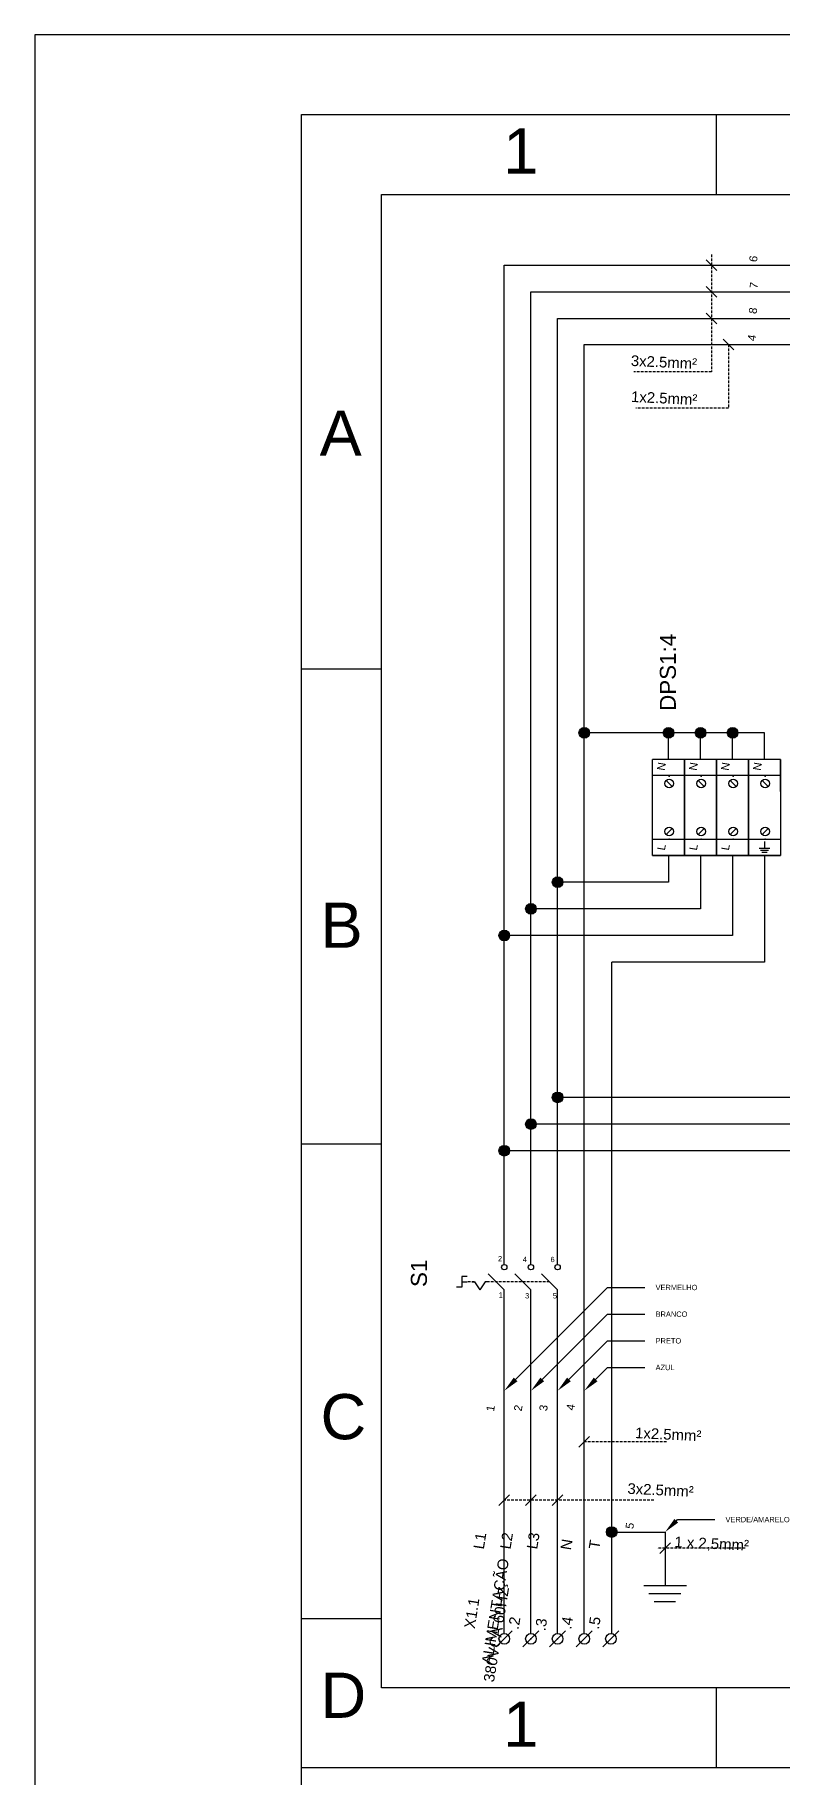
# Model space of a CAD drawing. Header units: millimetres. Extents: x 100 to 940, y 59 to 694.
# Drawn here: x 100 to 240.1, y 367.3 to 693.9 of the extents above; entities that cross this region are included whole.
import ezdxf
from ezdxf import colors
from ezdxf.entities.mleader import LeaderData, LeaderLine
from ezdxf.enums import TextEntityAlignment as Align
from ezdxf.math import Vec2, Vec3

# ---------------------------------------------------------------- set-up
doc = ezdxf.new("R2010")
doc.units = ezdxf.units.MM
doc.linetypes.add('DASHED', pattern=[0.75, 0.5, -0.25])
doc.styles.add('Notes', font='arial.ttf', dxfattribs={"height": 3})

msp = doc.modelspace()

# ---------------------------------------------------------------- hatches: boundary and pattern name
for points in [[(204.02, 563.09, 1), (202.02, 563.09, 1)], [(219.82, 563.09, 1), (217.82, 563.09, 1)], [(225.82, 563.09, 1), (223.82, 563.09, 1)], [(231.82, 563.09, 1), (229.82, 563.09, 1)], [(199.02, 535.09, 1), (197.02, 535.09, 1)], [(194.02, 530.09, 1), (192.02, 530.09, 1)], [(189.02, 525.09, 1), (187.02, 525.09, 1)], [(199.02, 494.75, 1), (197.02, 494.75, 1)], [(194.02, 489.75, 1), (192.02, 489.75, 1)], [(189.02, 484.76, 1), (187.02, 484.76, 1)], [(209.16, 413.27, 1), (207.16, 413.27, 1)]]:
    msp.add_hatch(color=256).paths.add_polyline_path(points)

# ---------------------------------------------------------------- linework, layer by layer
for p, q in [((227.78, 664), (227.78, 679)), ((188.02, 466.66), (188.02, 650.79)), ((188.02, 650.79), (376.47, 650.79)), ((225.85, 651.79), (227.85, 649.79)), ((225.85, 646.79), (227.85, 644.79)), ((193.02, 466.91), (193.02, 645.79)), ((193.02, 645.79), (381.47, 645.79)), ((198.02, 466.91), (198.02, 640.79)), ((198.02, 640.79), (484.62, 640.79)), ((225.85, 641.79), (227.85, 639.79)), ((203.02, 394.26), (203.02, 635.89)), ((203.02, 635.89), (484.62, 635.89)), ((229.08, 636.89), (231.08, 634.89)), ((165, 575), (150, 575)), ((236.82, 563.09), (203.02, 563.09)), ((218.82, 558.09), (218.82, 563.09)), ((224.82, 558.09), (224.82, 563.09)), ((230.82, 558.09), (230.82, 563.09)), ((236.82, 558.09), (236.82, 563.09)), ((215.82, 540.09), (215.82, 558.09)), ((221.82, 558.09), (215.82, 558.09)), ((221.82, 558.09), (221.82, 540.09)), ((221.82, 552.09), (221.82, 558.09)), ((221.82, 540.09), (221.82, 558.09)), ((227.82, 558.09), (221.82, 558.09)), ((227.82, 558.09), (227.82, 540.09)), ((227.82, 552.09), (227.82, 558.09)), ((227.82, 540.09), (227.82, 558.09)), ((233.82, 558.09), (227.82, 558.09)), ((233.82, 558.09), (233.82, 540.09)), ((233.82, 552.09), (233.82, 558.09)), ((233.82, 540.09), (233.82, 558.09)), ((239.82, 558.09), (233.82, 558.09)), ((239.82, 558.09), (239.82, 540.09)), ((239.82, 552.09), (239.82, 558.09)), ((221.82, 555.09), (215.82, 555.09)), ((219.5, 553.02), (218.35, 554.17)), ((227.82, 555.09), (221.82, 555.09)), ((225.5, 553.02), (224.35, 554.17)), ((233.82, 555.09), (227.82, 555.09)), ((231.5, 553.02), (230.35, 554.17)), ((239.82, 555.09), (233.82, 555.09)), ((237.5, 553.02), (236.35, 554.17)), ((221.82, 543.09), (215.82, 543.09)), ((219.5, 545.17), (218.35, 544.02)), ((227.82, 543.09), (221.82, 543.09)), ((225.5, 545.17), (224.35, 544.02)), ((233.82, 543.09), (227.82, 543.09)), ((231.5, 545.17), (230.35, 544.02)), ((239.82, 543.09), (233.82, 543.09)), ((237.5, 545.17), (236.35, 544.02)), ((236.82, 542.72), (236.82, 541.47)), ((215.82, 540.09), (221.82, 540.09)), ((221.82, 540.09), (215.82, 540.09)), ((218.82, 540.09), (218.82, 535.09)), ((221.82, 540.09), (227.82, 540.09)), ((227.82, 540.09), (221.82, 540.09)), ((224.82, 540.09), (224.82, 530.09)), ((227.82, 540.09), (233.82, 540.09)), ((233.82, 540.09), (227.82, 540.09)), ((230.82, 540.09), (230.82, 525.09)), ((233.82, 540.09), (239.82, 540.09)), ((239.82, 540.09), (233.82, 540.09)), ((235.82, 541.47), (237.82, 541.47)), ((236.06, 541.09), (237.56, 541.09)), ((236.31, 540.72), (237.31, 540.72)), ((236.82, 540.09), (236.82, 520.09)), ((218.82, 535.09), (198.02, 535.09)), ((224.82, 530.09), (193.02, 530.09)), ((230.82, 525.09), (188.02, 525.09)), ((236.82, 520.09), (208.16, 520.09)), ((277.02, 494.75), (198.02, 494.75)), ((271.39, 489.75), (193.02, 489.75)), ((165, 486), (150, 486)), ((265.77, 484.75), (188.02, 484.76)), ((188.02, 463.42), (188.02, 466.66)), ((193.02, 463.42), (193.02, 466.91)), ((198.02, 463.42), (198.02, 466.91)), ((181.05, 461.17), (180.05, 461.17)), ((180.05, 461.17), (180.05, 459.17)), ((188.02, 458.67), (185.02, 461.67)), ((193.02, 458.67), (190.02, 461.67)), ((198.02, 458.67), (195.02, 461.67)), ((180.05, 459.17), (179.05, 459.17)), ((180.05, 460.17), (181.05, 460.17)), ((181.94, 460.17), (182.44, 460.17)), ((182.44, 460.17), (183.44, 458.67)), ((184.44, 460.17), (183.44, 458.67)), ((184.94, 460.17), (184.44, 460.17)), ((188.02, 394.26), (188.02, 458.67)), ((188.02, 456.67), (188.02, 458.67)), ((193.02, 394.26), (193.02, 458.67)), ((193.02, 456.67), (193.02, 458.67)), ((198.02, 394.26), (198.02, 458.67)), ((198.02, 456.67), (198.02, 458.67)), ((204.02, 431.19), (202.02, 429.19)), ((189.02, 420.27), (187.02, 418.27)), ((194.02, 420.27), (192.02, 418.27)), ((199.02, 420.27), (197.02, 418.27)), ((208.16, 394.27), (208.16, 413.27)), ((208.16, 413.27), (218.16, 413.27)), ((218.16, 413.27), (218.16, 403.27)), ((219.16, 411.22), (217.16, 409.22)), ((214.16, 403.27), (222.16, 403.27)), ((215.11, 401.77), (221.11, 401.77)), ((216.12, 400.27), (220.12, 400.27)), ((165, 397), (150, 397)), ((186.52, 391.76), (189.52, 394.76)), ((191.52, 391.76), (194.52, 394.76)), ((196.52, 391.76), (199.52, 394.76)), ((201.52, 391.76), (204.52, 394.76)), ((206.52, 391.76), (209.52, 394.76)), ((730, 384.08), (165, 384.08)), ((227.78, 369.08), (227.78, 384.08)), ((745, 369.08), (150, 369.08))]:
    msp.add_line(p, q)
at = {"linetype": 'DASHED'}
for p, q in [((226.85, 652.78), (226.85, 630.79)), ((230.08, 635.89), (230.08, 623.93)), ((226.85, 630.79), (212.32, 630.79)), ((230.08, 623.93), (212.65, 623.93)), ((182.44, 460.17), (181.05, 460.17)), ((196.52, 460.17), (184.44, 460.17)), ((218.43, 430.19), (203.02, 430.19)), ((216.03, 419.27), (188.02, 419.27)), ((233.16, 410.22), (216.65, 410.22))]:
    msp.add_line(p, q, dxfattribs=at)
at = {"lineweight": 30}
msp.add_line((208.16, 413.27), (208.16, 520.09), dxfattribs=at)
for points in [[(100, 100), (940, 100), (940, 693.94), (100, 693.94)], [(150, 679), (925, 679), (925, 115), (150, 115)]]:
    msp.add_lwpolyline(points, close=True)
msp.add_lwpolyline([(165, 384.08), (165, 664), (730, 664), (730, 384.08)])
for centre, radius in [((203.02, 563.09), 1), ((218.82, 563.09), 1), ((224.82, 563.09), 1), ((230.82, 563.09), 1), ((218.92, 553.59), 0.817), ((224.92, 553.59), 0.817), ((230.92, 553.59), 0.817), ((236.92, 553.59), 0.817), ((218.92, 544.59), 0.817), ((224.92, 544.59), 0.817), ((230.92, 544.59), 0.817), ((236.92, 544.59), 0.817), ((198.02, 535.09), 1), ((193.02, 530.09), 1), ((188.02, 525.09), 1), ((198.02, 494.75), 1), ((193.02, 489.75), 1), ((188.02, 484.76), 1), ((188.02, 462.92), 0.5), ((193.02, 462.92), 0.5), ((198.02, 462.92), 0.5), ((208.16, 413.27), 1), ((188.02, 393.26), 1), ((193.02, 393.26), 1), ((198.02, 393.26), 1), ((203.02, 393.26), 1), ((208.02, 393.26), 1)]:
    msp.add_circle(centre, radius)
for p in [(218.92, 554.99), (224.92, 554.99), (230.92, 554.99), (236.92, 554.99), (218.92, 543.19), (224.92, 543.19), (230.92, 543.19), (236.92, 543.19), (193.02, 393.26), (198.02, 393.26)]:
    msp.add_point(p)

# ---------------------------------------------------------------- texts
at = {"style": 'Notes'}
for s, height, p in [('1', 8.48, (187.8, 667.93)), ('A', 8.48, (153.39, 615.03)), ('B', 8.48, (153.57, 522.79)), ('2', 1, (186.83, 464.01)), ('4', 1, (191.47, 463.87)), ('6', 1, (196.69, 463.87)), ('1', 1, (186.96, 457.2)), ('3', 1, (191.91, 457.06)), ('5', 1, (197.12, 457.06)), ('C', 8.48, (153.57, 430.66)), ('D', 8.48, (153.57, 378.44)), ('1', 8.48, (187.8, 373.01))]:
    msp.add_text(s, height=height, dxfattribs=at).set_placement(p)
for s, height, p in [('6', 1.5, (235.45, 651.84)), ('7', 1.5, (235.55, 646.87)), ('8', 1.5, (235.38, 642.12)), ('4', 1.5, (235.16, 637.04)), ('N', 1.5, (218.22, 556.68)), ('N', 1.5, (224.22, 556.68)), ('N', 1.5, (230.22, 556.68)), ('N', 1.5, (236.22, 556.68)), ('L', 1.5, (218.22, 541.55)), ('L', 1.5, (224.22, 541.55)), ('L', 1.5, (230.22, 541.55)), ('1', 1.5, (186.17, 436.35)), ('2', 1.5, (191.36, 436.4)), ('3', 1.5, (196.1, 436.43)), ('4', 1.5, (201.19, 436.57)), ('5', 1.5, (212.28, 414.34)), ('ALIMENTAÇÃO', 2, (187.32, 398.24)), ('380VCA 60HZ', 2, (187.5, 393.92)), ('X1.1', 2, (182.92, 397.91)), ('.2', 2, (190.87, 396.05)), ('.3', 2, (195.89, 395.78)), ('.4', 2, (200.74, 396.09)), ('.5', 2, (205.92, 396.09))]:
    msp.add_text(s, height=height, rotation=80.899, dxfattribs=at).set_placement(p, align=Align.CENTER)
for s, height, rotation, p in [('3x2.5mm²', 2, 357.2768, (211.71, 631.88)), ('1x2.5mm²', 2, 357.2768, (211.75, 625.13)), ('DPS1:4', 3, 90, (220.18, 567.21)), ('S1', 3, 90, (173.51, 459.21)), ('1x2.5mm²', 2, 357.2768, (212.51, 430.89)), ('3x2.5mm²', 2, 357.2768, (211.07, 420.45)), ('L1', 2, 80.899, (184.17, 409.94)), ('L2', 2, 80.899, (189.17, 409.94)), ('L3', 2, 80.899, (194.17, 409.94)), ('N', 2, 80.899, (200.5, 409.79)), ('T', 2, 80.899, (205.8, 409.94)), ('1 x 2,5mm²', 2, 357.2768, (219.88, 410.45))]:
    msp.add_text(s, height=height, rotation=rotation, dxfattribs=at).set_placement(p)

# ---------------------------------------------------------------- leaders
ml = msp.add_multileader_mtext('Standard')
ml.set_content('VERMELHO', color=256, style='Notes')
ml.set_leader_properties()
ml.build(insert=Vec2(0, 0))
ml.multileader.update_dxf_attribs({"dogleg_length": 7, "arrow_head_size": 3})
ctx = ml.context
ctx.base_point, ctx.char_height, ctx.arrow_head_size, ctx.plane_origin = Vec3(214.38, 459.11), 1, 3, Vec3(188.02, 439.76)
notes = []
notes.append((ctx, [(0, (1, 1, 0), (207.38, 459.11), (1, 0), 7, [(0, [(188.02, 439.76)], 0, [])])]))
ctx.mtext.insert, ctx.mtext.flow_direction = Vec3(216.38, 459.62), 5
ml = msp.add_multileader_mtext('Standard')
ml.set_content('BRANCO', color=256, style='Notes')
ml.set_leader_properties()
ml.build(insert=Vec2(0, 0))
ml.multileader.update_dxf_attribs({"dogleg_length": 7, "arrow_head_size": 3})
ctx = ml.context
ctx.base_point, ctx.char_height, ctx.arrow_head_size, ctx.plane_origin = Vec3(214.38, 454.11), 1, 3, Vec3(193.02, 439.76)
notes.append((ctx, [(0, (1, 1, 0), (207.38, 454.11), (1, 0), 7, [(0, [(193.02, 439.76)], 0, [])])]))
ctx.mtext.insert, ctx.mtext.flow_direction = Vec3(216.38, 454.62), 5
ml = msp.add_multileader_mtext('Standard')
ml.set_content('PRETO', color=256, style='Notes')
ml.set_leader_properties()
ml.build(insert=Vec2(0, 0))
ml.multileader.update_dxf_attribs({"dogleg_length": 7, "arrow_head_size": 3})
ctx = ml.context
ctx.base_point, ctx.char_height, ctx.arrow_head_size, ctx.plane_origin = Vec3(214.38, 449.11), 1, 3, Vec3(198.02, 439.76)
notes.append((ctx, [(0, (1, 1, 0), (207.38, 449.11), (1, 0), 7, [(0, [(198.02, 439.76)], 0, [])])]))
ctx.mtext.insert, ctx.mtext.flow_direction = Vec3(216.38, 449.62), 5
ml = msp.add_multileader_mtext('Standard')
ml.set_content('AZUL', color=256, style='Notes')
ml.set_leader_properties()
ml.build(insert=Vec2(0, 0))
ml.multileader.update_dxf_attribs({"dogleg_length": 7, "arrow_head_size": 3})
ctx = ml.context
ctx.base_point, ctx.char_height, ctx.arrow_head_size, ctx.plane_origin = Vec3(214.38, 444.11), 1, 3, Vec3(203.02, 439.76)
notes.append((ctx, [(0, (1, 1, 0), (207.38, 444.11), (1, 0), 7, [(0, [(203.02, 439.76)], 0, [])])]))
ctx.mtext.insert, ctx.mtext.flow_direction = Vec3(216.38, 444.62), 5
ml = msp.add_multileader_mtext('Standard')
ml.set_content('VERDE/AMARELO', color=256, style='Notes')
ml.set_leader_properties()
ml.build(insert=Vec2(0, 0))
ml.multileader.update_dxf_attribs({"dogleg_length": 7, "arrow_head_size": 3})
ctx = ml.context
ctx.base_point, ctx.char_height, ctx.arrow_head_size, ctx.plane_origin = Vec3(227.49, 415.61), 1, 3, Vec3(218.16, 413.27)
notes.append((ctx, [(0, (1, 1, 0), (220.49, 415.61), (1, 0), 7, [(0, [(218.16, 413.27)], 0, [])])]))
ctx.mtext.insert, ctx.mtext.flow_direction = Vec3(229.49, 416.11), 5
for ctx, leaders in notes:
    for number, flags, end, landing, length, lines in leaders:
        leader = LeaderData()
        leader.index, (leader.has_last_leader_line, leader.has_dogleg_vector, leader.attachment_direction) = number, flags
        leader.last_leader_point, leader.dogleg_vector, leader.dogleg_length = Vec3(end), Vec3(landing), length
        for number, points, colour, breaks in lines:
            line = LeaderLine()
            line.index, line.vertices, line.color, line.breaks = number, Vec3.list(points), colors.encode_raw_color(colour), breaks
            leader.lines.append(line)
        ctx.leaders.append(leader)

doc.saveas('drawing.dxf')
